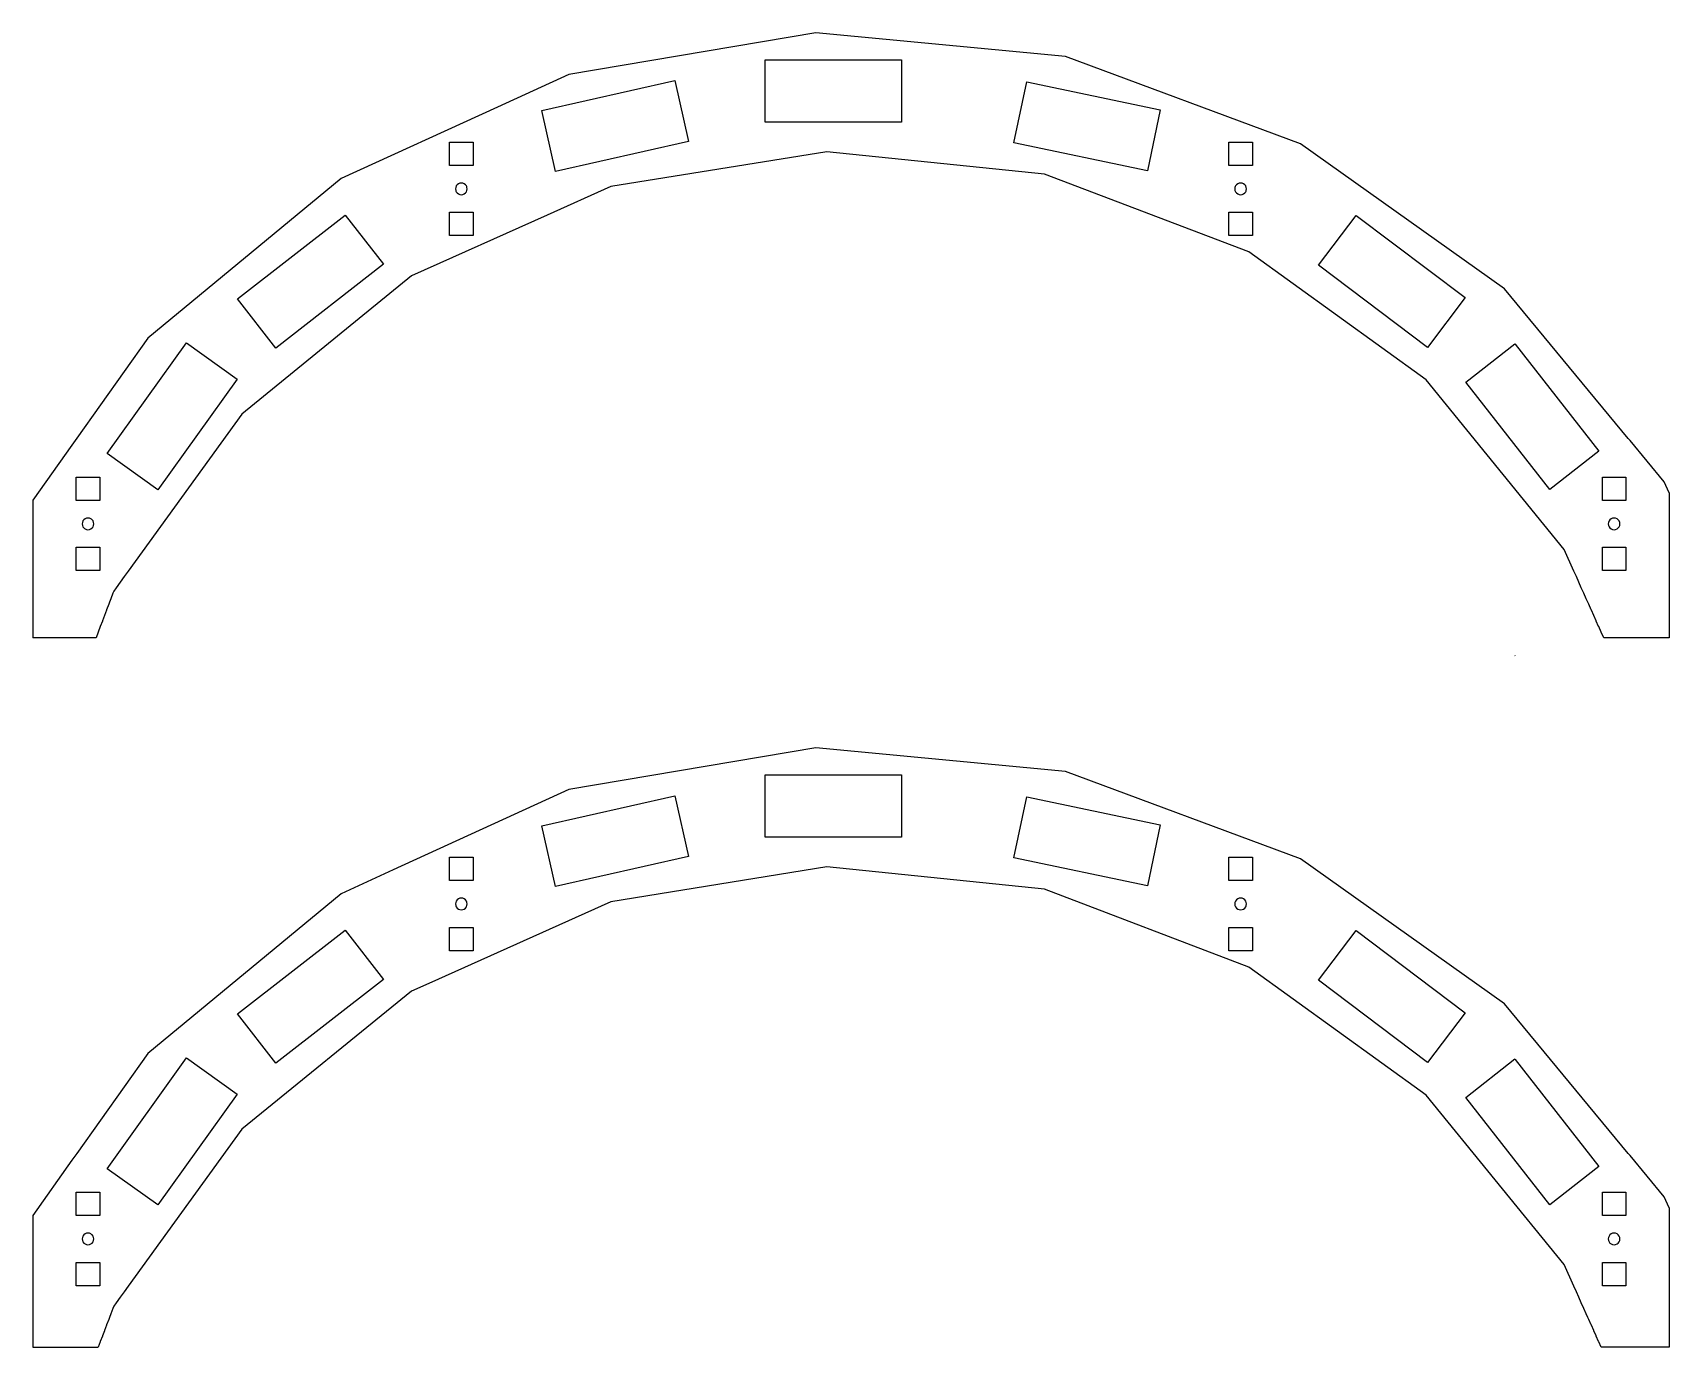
# Model space of a CAD drawing. Header units: metres. Extents: x -935 to 1603, y -1243 to 219.
# Drawn here: x 116.1 to 536.1, y -436.6 to -99.1 of the extents above; entities that cross this region are included whole.
import ezdxf

# ---------------------------------------------------------------- set-up
doc = ezdxf.new("R2010")
doc.units = ezdxf.units.M

msp = doc.modelspace()

# ---------------------------------------------------------------- linework, layer by layer
at = {"layer": 'Layer0'}
for p, q in [((317.12, -99.07), (253.71, -109.78)), ((381.14, -105.14), (317.12, -99.07)), ((304.1, -122), (304.1, -106)), ((304.1, -106), (339.1, -106)), ((339.1, -106), (339.1, -122)), ((441.42, -127.56), (381.14, -105.14)), ((253.71, -109.78), (235.41, -118.16)), ((246.74, -119.06), (280.89, -111.36)), ((280.89, -111.36), (284.41, -126.97)), ((367.93, -127.34), (371.2, -111.68)), ((371.2, -111.68), (405.46, -118.83)), ((235.41, -118.16), (195.23, -136.54)), ((250.26, -134.67), (246.74, -119.06)), ((405.46, -118.83), (402.19, -134.49)), ((339.1, -122), (304.1, -122)), ((223.1, -133.16), (223.1, -127.16)), ((223.1, -127.16), (229.1, -127.16)), ((229.1, -127.16), (229.1, -133.16)), ((284.41, -126.97), (250.26, -134.67)), ((319.92, -129.65), (264.51, -138.57)), ((375.75, -135.37), (319.92, -129.65)), ((402.19, -134.49), (367.93, -127.34)), ((423.1, -133.16), (423.1, -127.16)), ((423.1, -127.16), (429.1, -127.16)), ((429.1, -127.16), (429.1, -133.16)), ((493.83, -164.83), (441.42, -127.56)), ((229.1, -133.16), (223.1, -133.16)), ((429.1, -133.16), (423.1, -133.16)), ((195.23, -136.54), (145.67, -177.53)), ((224.8, -138.41), (224.65, -138.77)), ((225.04, -138.1), (224.8, -138.41)), ((225.35, -137.86), (225.04, -138.1)), ((225.72, -137.71), (225.35, -137.86)), ((226.1, -137.66), (225.72, -137.71)), ((226.49, -137.71), (226.1, -137.66)), ((226.85, -137.86), (226.49, -137.71)), ((227.16, -138.1), (226.85, -137.86)), ((227.4, -138.41), (227.16, -138.1)), ((227.48, -138.59), (227.4, -138.41)), ((227.55, -138.77), (227.48, -138.59)), ((264.51, -138.57), (248.11, -145.92)), ((428.2, -155.35), (375.75, -135.37)), ((424.73, -138.59), (424.65, -138.77)), ((424.8, -138.41), (424.73, -138.59)), ((425.04, -138.1), (424.8, -138.41)), ((425.35, -137.86), (425.04, -138.1)), ((425.72, -137.71), (425.35, -137.86)), ((426.1, -137.66), (425.72, -137.71)), ((426.49, -137.71), (426.1, -137.66)), ((426.85, -137.86), (426.49, -137.71)), ((427.16, -138.1), (426.85, -137.86)), ((427.4, -138.41), (427.16, -138.1)), ((427.55, -138.77), (427.4, -138.41)), ((224.65, -138.77), (224.6, -139.16)), ((224.6, -139.16), (224.65, -139.55)), ((224.65, -139.55), (224.73, -139.73)), ((224.73, -139.73), (224.8, -139.91)), ((224.8, -139.91), (225.04, -140.22)), ((225.04, -140.22), (225.35, -140.46)), ((225.35, -140.46), (225.72, -140.61)), ((225.72, -140.61), (226.1, -140.66)), ((226.1, -140.66), (226.49, -140.61)), ((226.49, -140.61), (226.85, -140.46)), ((226.85, -140.46), (227.16, -140.22)), ((227.16, -140.22), (227.4, -139.91)), ((227.4, -139.91), (227.55, -139.55)), ((227.6, -139.16), (227.55, -138.77)), ((227.55, -139.55), (227.6, -139.16)), ((424.65, -138.77), (424.6, -139.16)), ((424.6, -139.16), (424.65, -139.55)), ((424.65, -139.55), (424.8, -139.91)), ((424.8, -139.91), (425.04, -140.22)), ((425.04, -140.22), (425.35, -140.46)), ((425.35, -140.46), (425.72, -140.61)), ((425.72, -140.61), (426.1, -140.66)), ((426.1, -140.66), (426.49, -140.61)), ((426.49, -140.61), (426.85, -140.46)), ((426.85, -140.46), (427.16, -140.22)), ((427.16, -140.22), (427.4, -139.91)), ((427.4, -139.91), (427.48, -139.73)), ((427.48, -139.73), (427.55, -139.55)), ((427.6, -139.16), (427.55, -138.77)), ((427.55, -139.55), (427.6, -139.16)), ((168.66, -167.4), (196.28, -145.9)), ((196.28, -145.9), (206.11, -158.53)), ((248.11, -145.92), (213.29, -161.53)), ((223.1, -145.16), (229.1, -145.16)), ((223.1, -151.16), (223.1, -145.16)), ((229.1, -145.16), (229.1, -151.16)), ((423.1, -145.16), (429.1, -145.16)), ((423.1, -151.16), (423.1, -145.16)), ((429.1, -145.16), (429.1, -151.16)), ((446.11, -158.74), (455.76, -145.98)), ((455.76, -145.98), (483.68, -167.09)), ((229.1, -151.16), (223.1, -151.16)), ((429.1, -151.16), (423.1, -151.16)), ((473.7, -188.22), (428.2, -155.35)), ((206.11, -158.53), (178.49, -180.03)), ((474.02, -179.85), (446.11, -158.74)), ((213.29, -161.53), (169.77, -196.97)), ((178.49, -180.03), (168.66, -167.4)), ((483.68, -167.09), (474.02, -179.85)), ((525.58, -203.22), (493.83, -164.83)), ((145.67, -177.53), (127.41, -203.21)), ((135.18, -207.13), (155.56, -178.67)), ((155.56, -178.67), (168.57, -187.99)), ((483.87, -188.81), (496.48, -178.96)), ((496.55, -179.05), (496.48, -178.96)), ((496.55, -179.05), (518.03, -206.54)), ((168.57, -187.99), (148.19, -216.44)), ((509.13, -231.75), (473.7, -188.22)), ((505.42, -216.39), (483.87, -188.81)), ((169.77, -196.97), (140.62, -237.3)), ((126.16, -204.97), (116.11, -219.11)), ((127.41, -203.21), (126.16, -204.97)), ((526.05, -203.78), (525.58, -203.22)), ((534.81, -214.39), (526.05, -203.78)), ((148.19, -216.44), (135.18, -207.13)), ((518.03, -206.54), (505.42, -216.39)), ((127.29, -219.17), (127.29, -213.17)), ((127.29, -213.17), (133.29, -213.17)), ((133.29, -213.17), (133.29, -219.17)), ((518.94, -213.17), (524.94, -213.17)), ((518.94, -219.17), (518.94, -213.17)), ((524.94, -213.17), (524.94, -219.17)), ((536.1, -217.2), (534.81, -214.39)), ((536.1, -217.2), (536.1, -254.4)), ((116.11, -219.11), (116.11, -254.4)), ((133.29, -219.17), (127.29, -219.17)), ((524.94, -219.17), (518.94, -219.17)), ((128.84, -224.78), (128.79, -225.17)), ((128.79, -225.17), (128.84, -225.55)), ((128.99, -224.42), (128.84, -224.78)), ((128.84, -225.55), (128.99, -225.92)), ((129.23, -224.1), (128.99, -224.42)), ((128.99, -225.92), (129.23, -226.23)), ((129.54, -223.87), (129.23, -224.1)), ((129.23, -226.23), (129.38, -226.35)), ((129.38, -226.35), (129.54, -226.46)), ((129.9, -223.72), (129.54, -223.87)), ((129.54, -226.46), (129.9, -226.61)), ((130.29, -223.67), (129.9, -223.72)), ((129.9, -226.61), (130.29, -226.67)), ((130.68, -223.72), (130.29, -223.67)), ((130.29, -226.67), (130.68, -226.61)), ((131.04, -223.87), (130.68, -223.72)), ((130.68, -226.61), (131.04, -226.46)), ((131.2, -223.99), (131.04, -223.87)), ((131.04, -226.46), (131.35, -226.23)), ((131.35, -224.1), (131.2, -223.99)), ((131.59, -224.42), (131.35, -224.1)), ((131.35, -226.23), (131.59, -225.92)), ((131.74, -224.78), (131.59, -224.42)), ((131.59, -225.92), (131.74, -225.55)), ((131.79, -225.17), (131.74, -224.78)), ((131.74, -225.55), (131.79, -225.17)), ((520.49, -224.78), (520.44, -225.17)), ((520.44, -225.17), (520.49, -225.55)), ((520.64, -224.42), (520.49, -224.78)), ((520.49, -225.55), (520.64, -225.92)), ((520.88, -224.1), (520.64, -224.42)), ((520.64, -225.92), (520.88, -226.23)), ((521.19, -223.87), (520.88, -224.1)), ((520.88, -226.23), (521.19, -226.46)), ((521.55, -223.72), (521.19, -223.87)), ((521.19, -226.46), (521.55, -226.61)), ((521.94, -223.67), (521.55, -223.72)), ((521.55, -226.61), (521.94, -226.67)), ((522.33, -223.72), (521.94, -223.67)), ((521.94, -226.67), (522.33, -226.61)), ((522.69, -223.87), (522.33, -223.72)), ((522.33, -226.61), (522.69, -226.46)), ((523, -224.1), (522.69, -223.87)), ((522.69, -226.46), (523, -226.23)), ((523.24, -224.42), (523, -224.1)), ((523, -226.23), (523.24, -225.92)), ((523.39, -224.78), (523.24, -224.42)), ((523.24, -225.92), (523.39, -225.55)), ((523.44, -225.17), (523.39, -224.78)), ((523.39, -225.55), (523.44, -225.17)), ((127.29, -237.17), (127.29, -231.17)), ((127.29, -231.17), (133.29, -231.17)), ((133.29, -231.17), (133.29, -237.17)), ((511.62, -237.3), (509.13, -231.75)), ((518.94, -231.17), (524.94, -231.17)), ((518.94, -237.17), (518.94, -231.17)), ((524.94, -231.17), (524.94, -237.17)), ((133.29, -237.17), (127.29, -237.17)), ((139.6, -238.72), (138.57, -240.14)), ((140.62, -237.3), (139.6, -238.72)), ((512.25, -238.72), (511.62, -237.3)), ((512.89, -240.14), (512.25, -238.72)), ((524.94, -237.17), (518.94, -237.17)), ((136.7, -242.98), (136.15, -244.4)), ((136.89, -242.46), (136.7, -242.98)), ((137.54, -241.56), (136.89, -242.46)), ((138.57, -240.14), (137.54, -241.56)), ((513.53, -241.56), (512.89, -240.14)), ((514.16, -242.98), (513.53, -241.56)), ((514.8, -244.4), (514.16, -242.98)), ((135.05, -247.3), (134.53, -248.66)), ((135.07, -247.24), (135.05, -247.3)), ((135.61, -245.82), (135.07, -247.24)), ((135.81, -245.3), (135.61, -245.82)), ((136.15, -244.4), (135.81, -245.3)), ((515.2, -245.3), (514.8, -244.4)), ((515.44, -245.82), (515.2, -245.3)), ((516.07, -247.24), (515.44, -245.82)), ((516.1, -247.3), (516.07, -247.24)), ((516.71, -248.66), (516.1, -247.3)), ((133.43, -251.56), (132.89, -252.98)), ((133.45, -251.5), (133.43, -251.56)), ((133.97, -250.14), (133.45, -251.5)), ((133.99, -250.08), (133.97, -250.14)), ((134.51, -248.72), (133.99, -250.08)), ((134.53, -248.66), (134.51, -248.72)), ((516.74, -248.72), (516.71, -248.66)), ((517.35, -250.08), (516.74, -248.72)), ((517.37, -250.14), (517.35, -250.08)), ((517.98, -251.5), (517.37, -250.14)), ((518.01, -251.56), (517.98, -251.5)), ((518.65, -252.98), (518.01, -251.56)), ((132.35, -254.4), (116.11, -254.4)), ((132.89, -252.98), (132.35, -254.4)), ((519.28, -254.4), (518.65, -252.98)), ((536.1, -254.4), (519.28, -254.4)), ((496.48, -258.96), (496.55, -259.05)), ((317.12, -282.67), (253.71, -293.38)), ((381.14, -288.74), (317.12, -282.67)), ((304.1, -289.6), (339.1, -289.6)), ((304.1, -305.6), (304.1, -289.6)), ((339.1, -289.6), (339.1, -305.6)), ((441.42, -311.16), (381.14, -288.74)), ((253.71, -293.38), (208.65, -314)), ((246.74, -302.66), (280.89, -294.96)), ((280.89, -294.96), (284.41, -310.57)), ((367.93, -310.94), (371.2, -295.28)), ((371.2, -295.28), (405.46, -302.43)), ((250.26, -318.27), (246.74, -302.66)), ((339.1, -305.6), (304.1, -305.6)), ((405.46, -302.43), (402.19, -318.09)), ((223.1, -316.76), (223.1, -310.76)), ((223.1, -310.76), (229.1, -310.76)), ((229.1, -310.76), (229.1, -316.76)), ((284.41, -310.57), (250.26, -318.27)), ((423.1, -310.76), (429.1, -310.76)), ((423.1, -316.76), (423.1, -310.76)), ((429.1, -310.76), (429.1, -316.76)), ((208.65, -314), (195.23, -320.14)), ((319.92, -313.25), (264.51, -322.17)), ((375.75, -318.97), (319.92, -313.25)), ((402.19, -318.09), (367.93, -310.94)), ((493.83, -348.43), (441.42, -311.16)), ((229.1, -316.76), (223.1, -316.76)), ((428.2, -338.95), (375.75, -318.97)), ((429.1, -316.76), (423.1, -316.76)), ((195.23, -320.14), (145.67, -361.13)), ((264.51, -322.17), (217.74, -343.14)), ((224.65, -322.37), (224.6, -322.76)), ((224.6, -322.76), (224.65, -323.15)), ((224.8, -322.01), (224.65, -322.37)), ((224.65, -323.15), (224.73, -323.33)), ((224.73, -323.33), (224.8, -323.51)), ((225.04, -321.7), (224.8, -322.01)), ((225.35, -321.46), (225.04, -321.7)), ((225.72, -321.31), (225.35, -321.46)), ((226.1, -321.26), (225.72, -321.31)), ((226.49, -321.31), (226.1, -321.26)), ((226.85, -321.46), (226.49, -321.31)), ((227.16, -321.7), (226.85, -321.46)), ((227.4, -322.01), (227.16, -321.7)), ((227.48, -322.19), (227.4, -322.01)), ((227.4, -323.51), (227.55, -323.15)), ((227.55, -322.37), (227.48, -322.19)), ((227.6, -322.76), (227.55, -322.37)), ((227.55, -323.15), (227.6, -322.76)), ((424.65, -322.37), (424.6, -322.76)), ((424.6, -322.76), (424.65, -323.15)), ((424.73, -322.19), (424.65, -322.37)), ((424.65, -323.15), (424.8, -323.51)), ((424.8, -322.01), (424.73, -322.19)), ((425.04, -321.7), (424.8, -322.01)), ((425.35, -321.46), (425.04, -321.7)), ((425.72, -321.31), (425.35, -321.46)), ((426.1, -321.26), (425.72, -321.31)), ((426.49, -321.31), (426.1, -321.26)), ((426.85, -321.46), (426.49, -321.31)), ((427.16, -321.7), (426.85, -321.46)), ((427.4, -322.01), (427.16, -321.7)), ((427.55, -322.37), (427.4, -322.01)), ((427.4, -323.51), (427.48, -323.33)), ((427.48, -323.33), (427.55, -323.15)), ((427.6, -322.76), (427.55, -322.37)), ((427.55, -323.15), (427.6, -322.76)), ((224.8, -323.51), (225.04, -323.82)), ((225.04, -323.82), (225.35, -324.06)), ((225.35, -324.06), (225.72, -324.21)), ((225.72, -324.21), (226.1, -324.26)), ((226.1, -324.26), (226.49, -324.21)), ((226.49, -324.21), (226.85, -324.06)), ((226.85, -324.06), (227.16, -323.82)), ((227.16, -323.82), (227.4, -323.51)), ((424.8, -323.51), (425.04, -323.82)), ((425.04, -323.82), (425.35, -324.06)), ((425.35, -324.06), (425.72, -324.21)), ((425.72, -324.21), (426.1, -324.26)), ((426.1, -324.26), (426.49, -324.21)), ((426.49, -324.21), (426.85, -324.06)), ((426.85, -324.06), (427.16, -323.82)), ((427.16, -323.82), (427.4, -323.51)), ((168.66, -351), (196.28, -329.5)), ((196.28, -329.5), (206.11, -342.13)), ((223.1, -328.76), (229.1, -328.76)), ((223.1, -334.76), (223.1, -328.76)), ((229.1, -328.76), (229.1, -334.76)), ((423.1, -328.76), (429.1, -328.76)), ((423.1, -334.76), (423.1, -328.76)), ((429.1, -328.76), (429.1, -334.76)), ((446.11, -342.34), (455.76, -329.58)), ((455.76, -329.58), (483.68, -350.69)), ((229.1, -334.76), (223.1, -334.76)), ((429.1, -334.76), (423.1, -334.76)), ((473.7, -371.82), (428.2, -338.95)), ((206.11, -342.13), (178.49, -363.63)), ((217.74, -343.14), (213.29, -345.13)), ((474.02, -363.45), (446.11, -342.34)), ((213.29, -345.13), (169.77, -380.57)), ((525.58, -386.82), (493.83, -348.43)), ((178.49, -363.63), (168.66, -351)), ((483.68, -350.69), (474.02, -363.45)), ((145.67, -361.13), (127.41, -386.81)), ((135.18, -390.73), (155.56, -362.27)), ((155.56, -362.27), (168.57, -371.59)), ((483.87, -372.41), (496.48, -362.56)), ((496.48, -362.56), (496.55, -362.65)), ((496.55, -362.65), (518.03, -390.14)), ((168.57, -371.59), (148.19, -400.04)), ((509.13, -415.35), (473.7, -371.82)), ((505.42, -399.99), (483.87, -372.41)), ((169.77, -380.57), (140.62, -420.9)), ((126.16, -388.57), (116.11, -402.71)), ((127.41, -386.81), (126.16, -388.57)), ((518.03, -390.14), (505.42, -399.99)), ((526.05, -387.38), (525.58, -386.82)), ((534.81, -397.99), (526.05, -387.38)), ((148.19, -400.04), (135.18, -390.73)), ((127.29, -396.77), (133.29, -396.77)), ((127.29, -402.77), (127.29, -396.77)), ((133.29, -396.77), (133.29, -402.77)), ((518.94, -396.77), (524.94, -396.77)), ((518.94, -402.77), (518.94, -396.77)), ((524.94, -396.77), (524.94, -402.77)), ((536.1, -400.8), (534.81, -397.99)), ((116.11, -402.71), (116.11, -436.58)), ((133.29, -402.77), (127.29, -402.77)), ((524.94, -402.77), (518.94, -402.77)), ((536.1, -400.8), (536.1, -436.58)), ((129.9, -407.32), (129.54, -407.47)), ((130.29, -407.27), (129.9, -407.32)), ((130.68, -407.32), (130.29, -407.27)), ((131.04, -407.47), (130.68, -407.32)), ((521.55, -407.32), (521.19, -407.47)), ((521.94, -407.27), (521.55, -407.32)), ((522.33, -407.32), (521.94, -407.27)), ((522.69, -407.47), (522.33, -407.32)), ((128.84, -408.38), (128.79, -408.77)), ((128.79, -408.77), (128.84, -409.15)), ((128.99, -408.02), (128.84, -408.38)), ((128.84, -409.15), (128.99, -409.52)), ((129.23, -407.7), (128.99, -408.02)), ((128.99, -409.52), (129.23, -409.83)), ((129.54, -407.47), (129.23, -407.7)), ((129.23, -409.83), (129.38, -409.95)), ((129.38, -409.95), (129.54, -410.06)), ((129.54, -410.06), (129.9, -410.21)), ((129.9, -410.21), (130.29, -410.27)), ((130.29, -410.27), (130.68, -410.21)), ((130.68, -410.21), (131.04, -410.06)), ((131.2, -407.59), (131.04, -407.47)), ((131.04, -410.06), (131.35, -409.83)), ((131.35, -407.7), (131.2, -407.59)), ((131.59, -408.02), (131.35, -407.7)), ((131.35, -409.83), (131.59, -409.52)), ((131.74, -408.38), (131.59, -408.02)), ((131.59, -409.52), (131.74, -409.15)), ((131.79, -408.77), (131.74, -408.38)), ((131.74, -409.15), (131.79, -408.77)), ((520.49, -408.38), (520.44, -408.77)), ((520.44, -408.77), (520.49, -409.15)), ((520.64, -408.02), (520.49, -408.38)), ((520.49, -409.15), (520.64, -409.52)), ((520.88, -407.7), (520.64, -408.02)), ((520.64, -409.52), (520.88, -409.83)), ((521.19, -407.47), (520.88, -407.7)), ((520.88, -409.83), (521.19, -410.06)), ((521.19, -410.06), (521.55, -410.21)), ((521.55, -410.21), (521.94, -410.27)), ((521.94, -410.27), (522.33, -410.21)), ((522.33, -410.21), (522.69, -410.06)), ((523, -407.7), (522.69, -407.47)), ((522.69, -410.06), (523, -409.83)), ((523.24, -408.02), (523, -407.7)), ((523, -409.83), (523.24, -409.52)), ((523.39, -408.38), (523.24, -408.02)), ((523.24, -409.52), (523.39, -409.15)), ((523.44, -408.77), (523.39, -408.38)), ((523.39, -409.15), (523.44, -408.77)), ((127.29, -414.77), (133.29, -414.77)), ((127.29, -420.77), (127.29, -414.77)), ((133.29, -414.77), (133.29, -420.77)), ((511.62, -420.9), (509.13, -415.35)), ((518.94, -420.77), (518.94, -414.77)), ((518.94, -414.77), (524.94, -414.77)), ((524.94, -414.77), (524.94, -420.77)), ((133.29, -420.77), (127.29, -420.77)), ((138.57, -423.74), (137.54, -425.16)), ((139.6, -422.32), (138.57, -423.74)), ((140.62, -420.9), (139.6, -422.32)), ((512.25, -422.32), (511.62, -420.9)), ((512.89, -423.74), (512.25, -422.32)), ((513.53, -425.16), (512.89, -423.74)), ((524.94, -420.77), (518.94, -420.77)), ((136.15, -428), (135.81, -428.9)), ((136.7, -426.58), (136.15, -428)), ((136.89, -426.06), (136.7, -426.58)), ((137.54, -425.16), (136.89, -426.06)), ((514.16, -426.58), (513.53, -425.16)), ((514.8, -428), (514.16, -426.58)), ((515.2, -428.9), (514.8, -428)), ((134.51, -432.32), (133.99, -433.68)), ((134.53, -432.26), (134.51, -432.32)), ((135.05, -430.9), (134.53, -432.26)), ((135.07, -430.84), (135.05, -430.9)), ((135.61, -429.42), (135.07, -430.84)), ((135.81, -428.9), (135.61, -429.42)), ((515.44, -429.42), (515.2, -428.9)), ((516.07, -430.84), (515.44, -429.42)), ((516.1, -430.9), (516.07, -430.84)), ((516.71, -432.26), (516.1, -430.9)), ((516.74, -432.32), (516.71, -432.26)), ((517.35, -433.68), (516.74, -432.32)), ((116.11, -436.58), (132.89, -436.58)), ((133.43, -435.16), (132.89, -436.58)), ((133.45, -435.1), (133.43, -435.16)), ((133.97, -433.74), (133.45, -435.1)), ((133.99, -433.68), (133.97, -433.74)), ((517.37, -433.74), (517.35, -433.68)), ((517.98, -435.1), (517.37, -433.74)), ((518.01, -435.16), (517.98, -435.1)), ((518.65, -436.58), (518.01, -435.16)), ((536.1, -436.58), (518.65, -436.58))]:
    msp.add_line(p, q, dxfattribs=at)

doc.saveas('drawing.dxf')
